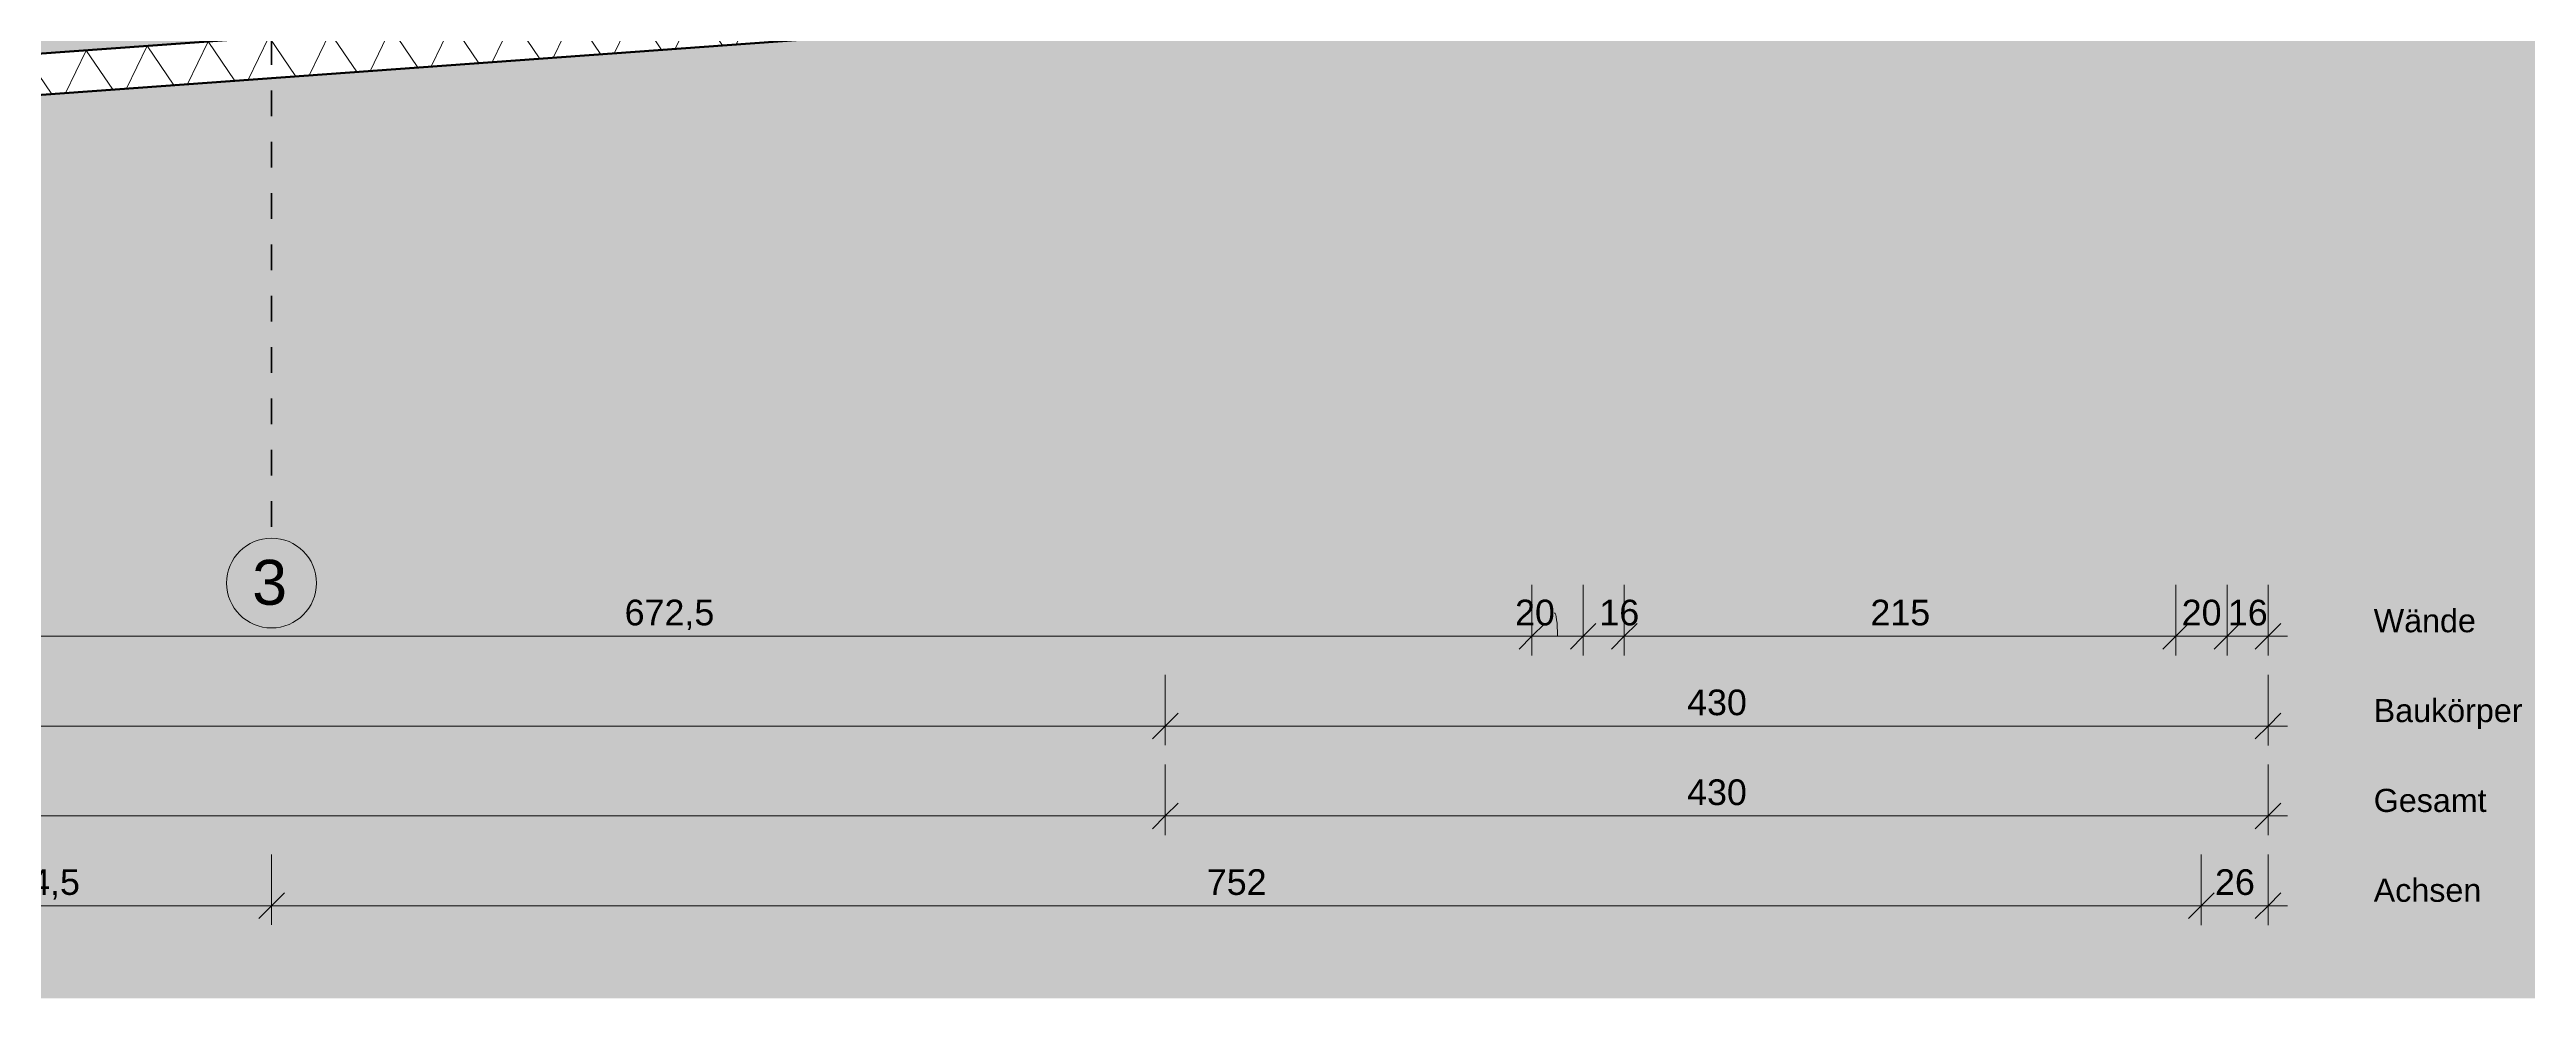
# Model space of a CAD drawing. Header units: metres. Extents: x -67.4 to -27.2, y 43.9 to 89.6.
# Drawn here: x -46 to -36.34, y 44.73 to 48.43 of the extents above; entities that cross this region are included whole.
import ezdxf

# ---------------------------------------------------------------- set-up
doc = ezdxf.new("R2010")
doc.units = ezdxf.units.M
doc.linetypes.add('Strich Punkt Mittel', pattern=[0.015875, 0.00635, -0.004763, 0, -0.004763])
for name, color, linetype, lineweight in [('A-DETL-GENF_', 92, 'Continuous', 13), ('A_2D', 7, 'Continuous', 13), ('A_Bemassung-50_', 4, 'Continuous', 9), ('A_Bemassung_', 4, 'Continuous', 9), ('A_Beschriftung_', 7, 'Continuous', 9), ('A_Grundstuecksgrenze', 5, 'Continuous', 70), ('A_Raster_', 1, 'Continuous', 9), ('A_Waende', 7, 'Continuous', 13), ('G-ANNO-REVC_', 71, 'Continuous', 9)]:
    doc.layers.add(name, color=color, linetype=linetype, lineweight=lineweight)
doc.styles.add('Arial_1', font='arial.ttf', dxfattribs={"height": 0.175})
doc.styles.add('Arial_5', font='arial.ttf', dxfattribs={"height": 0.1})
doc.styles.add('Arial_9', font='arial.ttf', dxfattribs={"height": 0.0018})
doc.dimstyles.new('WGA-Bemaßung', dxfattribs={"dimscale": 0.3048, "dimtxt": 0.102026, "dimasz": 0.328084, "dimexe": 0.246063, "dimexo": 0.0625, "dimgap": 0.04101, "dimtad": 1, "dimdec": 1, "dimlfac": 100, "dimrnd": 0.5, "dimdsep": 46, "dimtxsty": 'Arial_5', "dimblk1": 'OBLIQUE', "dimblk2": 'OBLIQUE', "dimsah": 1, "dimcen": 0.09, "dimdle": 0.246063, "dimazin": 2, "dimtfac": 1, "dimtdec": 4, "dimtix": 1, "dimtmove": 0, "dimatfit": 3, "dimfxl": 0.656168, "dimfxlon": 1, "dimtvp": 1, "dimtolj": 1, "dimtzin": 0, "dimarcsym": 2})
doc.dimstyles.new('WGA-Bemaßung_2', dxfattribs={"dimscale": 0.3048, "dimtxt": 0.102026, "dimasz": 0.328084, "dimexe": 0.246063, "dimexo": 0.0625, "dimgap": 0.04101, "dimtad": 1, "dimdec": 1, "dimlfac": 100, "dimrnd": 0.5, "dimdsep": 46, "dimtxsty": 'Arial_5', "dimblk1": 'OBLIQUE', "dimblk2": 'OBLIQUE', "dimsah": 1, "dimcen": 0.09, "dimdle": 0.246063, "dimazin": 2, "dimtfac": 1, "dimtdec": 4, "dimtix": 1, "dimtmove": 2, "dimatfit": 3, "dimfxl": 0.656168, "dimfxlon": 1, "dimtvp": 1, "dimtolj": 1, "dimtzin": 0, "dimarcsym": 2})
doc.dimstyles.new('WGA-Bemaßung_3', dxfattribs={"dimscale": 0.3048, "dimtxt": 0.102026, "dimasz": 0.328084, "dimexe": 0.246063, "dimexo": 0.0625, "dimgap": 0.04101, "dimtad": 1, "dimdec": 1, "dimlfac": 100, "dimrnd": 0.5, "dimdsep": 46, "dimtxsty": 'Arial_5', "dimblk1": 'OBLIQUE', "dimblk2": 'OBLIQUE', "dimsah": 1, "dimcen": 0.09, "dimdle": 0.246063, "dimazin": 2, "dimtfac": 1, "dimtdec": 4, "dimtix": 1, "dimtmove": 1, "dimatfit": 3, "dimfxl": 0.656168, "dimfxlon": 1, "dimtvp": 1, "dimtolj": 1, "dimtzin": 0, "dimarcsym": 2})

# ---------------------------------------------------------------- blocks, each defined once
blk = doc.blocks.new('Family - ___-3180367-263_PP_02OG_BT2')
at = {"layer": 'A_Grundstuecksgrenze'}
blk.add_line((-31.8179, 64.901), (-19.6942, 60.8437), dxfattribs=at)
blk = doc.blocks.new('Raster - BS_Achse-112124-263_PP_02OG_BT2')
at = {"layer": 'A_Beschriftung_'}
blk.add_circle((0, 0), 0.0035, dxfattribs=at)
blk = doc.blocks.new('DIMBLOCK8-263_PP_02OG_BT2')
at = {"layer": 'A_Bemassung-50_', "transparency": 16777216}
for p, q in [((-37.6096, 45.0945), (-37.6096, 45.2945)), ((-37.3491, 45.0945), (-37.3491, 45.2945)), ((-37.2741, 45.0945), (-37.6096, 45.0945)), ((-37.6096, 45.0945), (-37.6096, 45.0195)), ((-37.3491, 45.0945), (-37.3491, 45.0195))]:
    blk.add_line(p, q, dxfattribs=at)
at = {"layer": 'A_Bemassung-50_', "lineweight": 35, "transparency": 16777216}
for p, q in [((-37.6096, 45.0945), (-37.6596, 45.0445)), ((-37.6096, 45.0945), (-37.5596, 45.1445)), ((-37.3491, 45.0945), (-37.3991, 45.0445)), ((-37.3491, 45.0945), (-37.2991, 45.1445))]:
    blk.add_line(p, q, dxfattribs=at)
at = {"layer": 'A_Bemassung-50_', "color": 0, "transparency": 16777216, "insert": (-37.5562, 45.2368), "char_height": 0.1, "width": 0.184588, "attachment_point": 1, "rotation": 359.99828, "line_spacing_factor": 0.941778, "style": 'Arial_5'}
blk.add_mtext('26', dxfattribs=at)
blk = doc.blocks.new('_Oblique')
at = {"color": 0, "linetype": 'ByBlock', "lineweight": -2}
blk.add_line((-0.5, -0.5), (0.5, 0.5), dxfattribs=at)
blk = doc.blocks.new('DIMBLOCK9-263_PP_02OG_BT2')
at = {"layer": 'A_Bemassung-50_', "transparency": 16777216}
for p, q in [((-45.1313, 45.0947), (-45.1313, 45.2947)), ((-37.6096, 45.0945), (-37.6096, 45.2945)), ((-37.6096, 45.0945), (-45.1313, 45.0947)), ((-45.1313, 45.0947), (-45.1313, 45.0197)), ((-37.6096, 45.0945), (-37.6096, 45.0195))]:
    blk.add_line(p, q, dxfattribs=at)
at = {"layer": 'A_Bemassung-50_', "lineweight": 35, "transparency": 16777216}
for p, q in [((-45.1313, 45.0947), (-45.1813, 45.0447)), ((-45.1313, 45.0947), (-45.0813, 45.1447)), ((-37.6096, 45.0945), (-37.6596, 45.0445)), ((-37.6096, 45.0945), (-37.5596, 45.1445))]:
    blk.add_line(p, q, dxfattribs=at)
at = {"layer": 'A_Bemassung-50_', "color": 0, "transparency": 16777216, "insert": (-41.4858, 45.2369), "char_height": 0.1, "width": 0.276883, "attachment_point": 1, "rotation": 359.99828, "line_spacing_factor": 0.941778, "style": 'Arial_5'}
blk.add_mtext('752', dxfattribs=at)
blk = doc.blocks.new('DIMBLOCK10-263_PP_02OG_BT2')
at = {"layer": 'A_Bemassung-50_', "transparency": 16777216}
for p, q in [((-46.9771, 45.0947), (-46.9771, 45.2947)), ((-45.1313, 45.0947), (-45.1313, 45.2947)), ((-45.1313, 45.0947), (-46.9771, 45.0947)), ((-46.9771, 45.0947), (-46.9771, 45.0197)), ((-45.1313, 45.0947), (-45.1313, 45.0197))]:
    blk.add_line(p, q, dxfattribs=at)
at = {"layer": 'A_Bemassung-50_', "lineweight": 35, "transparency": 16777216}
for p, q in [((-46.9771, 45.0947), (-47.0271, 45.0448)), ((-46.9771, 45.0947), (-46.9271, 45.1447)), ((-45.1313, 45.0947), (-45.1813, 45.0447)), ((-45.1313, 45.0947), (-45.0813, 45.1447))]:
    blk.add_line(p, q, dxfattribs=at)
at = {"layer": 'A_Bemassung-50_', "color": 0, "transparency": 16777216, "insert": (-46.2277, 45.237), "char_height": 0.1, "width": 0.416266, "attachment_point": 1, "rotation": 359.99828, "line_spacing_factor": 0.941778, "style": 'Arial_5'}
blk.add_mtext('184,5', dxfattribs=at)
blk = doc.blocks.new('DIMBLOCK13-263_PP_02OG_BT2')
at = {"layer": 'A_Bemassung-50_', "transparency": 16777216}
for p, q in [((-41.6479, 45.4446), (-41.6479, 45.6446)), ((-37.3491, 45.4445), (-37.3491, 45.6445)), ((-37.2741, 45.4445), (-41.6479, 45.4446)), ((-41.6479, 45.4446), (-41.6479, 45.3696)), ((-37.3491, 45.4445), (-37.3491, 45.3695))]:
    blk.add_line(p, q, dxfattribs=at)
at = {"layer": 'A_Bemassung-50_', "lineweight": 35, "transparency": 16777216}
for p, q in [((-41.6479, 45.4446), (-41.5979, 45.4946)), ((-37.3491, 45.4445), (-37.2991, 45.4945)), ((-41.6479, 45.4446), (-41.6979, 45.3946)), ((-37.3491, 45.4445), (-37.3991, 45.3945))]:
    blk.add_line(p, q, dxfattribs=at)
at = {"layer": 'A_Bemassung-50_', "color": 0, "transparency": 16777216, "insert": (-39.6139, 45.5869), "char_height": 0.1, "width": 0.276883, "attachment_point": 1, "rotation": 359.99828, "line_spacing_factor": 0.941778, "style": 'Arial_5'}
blk.add_mtext('430', dxfattribs=at)
blk = doc.blocks.new('DIMBLOCK14-263_PP_02OG_BT2')
at = {"layer": 'A_Bemassung-50_', "transparency": 16777216}
for p, q in [((-54.2979, 45.445), (-54.2979, 45.645)), ((-41.6479, 45.4446), (-41.6479, 45.6446)), ((-41.6479, 45.4446), (-54.3729, 45.445)), ((-54.2979, 45.445), (-54.2979, 45.37)), ((-41.6479, 45.4446), (-41.6479, 45.3696))]:
    blk.add_line(p, q, dxfattribs=at)
at = {"layer": 'A_Bemassung-50_', "lineweight": 35, "transparency": 16777216}
for p, q in [((-54.2979, 45.445), (-54.2479, 45.495)), ((-41.6479, 45.4446), (-41.5979, 45.4946)), ((-54.2979, 45.445), (-54.3479, 45.395)), ((-41.6479, 45.4446), (-41.6979, 45.3946))]:
    blk.add_line(p, q, dxfattribs=at)
at = {"layer": 'A_Bemassung-50_', "color": 0, "transparency": 16777216, "insert": (-48.1267, 45.5871), "char_height": 0.1, "width": 0.369177, "attachment_point": 1, "rotation": 359.99828, "line_spacing_factor": 0.941778, "style": 'Arial_5'}
blk.add_mtext('1265', dxfattribs=at)
blk = doc.blocks.new('DIMBLOCK37-263_PP_02OG_BT2')
at = {"layer": 'A_Bemassung-50_', "transparency": 16777216}
for p, q in [((-41.6479, 45.7946), (-41.6479, 45.9946)), ((-37.3491, 45.7945), (-37.3491, 45.9945)), ((-37.2741, 45.7945), (-41.6479, 45.7946)), ((-41.6479, 45.7946), (-41.6479, 45.7196)), ((-37.3491, 45.7945), (-37.3491, 45.7195))]:
    blk.add_line(p, q, dxfattribs=at)
at = {"layer": 'A_Bemassung-50_', "lineweight": 35, "transparency": 16777216}
for p, q in [((-41.6479, 45.7946), (-41.6979, 45.7446)), ((-41.6479, 45.7946), (-41.5979, 45.8446)), ((-37.3491, 45.7945), (-37.3991, 45.7445)), ((-37.3491, 45.7945), (-37.2991, 45.8445))]:
    blk.add_line(p, q, dxfattribs=at)
at = {"layer": 'A_Bemassung-50_', "color": 0, "transparency": 16777216, "insert": (-39.6138, 45.9369), "char_height": 0.1, "width": 0.276883, "attachment_point": 1, "rotation": 359.99828, "line_spacing_factor": 0.941778, "style": 'Arial_5'}
blk.add_mtext('430', dxfattribs=at)
blk = doc.blocks.new('DIMBLOCK38-263_PP_02OG_BT2')
at = {"layer": 'A_Bemassung-50_', "transparency": 16777216}
for p, q in [((-54.2979, 45.795), (-54.2979, 45.995)), ((-41.6479, 45.7946), (-41.6479, 45.9946)), ((-41.6479, 45.7946), (-54.3729, 45.795)), ((-54.2979, 45.795), (-54.2979, 45.72)), ((-41.6479, 45.7946), (-41.6479, 45.7196))]:
    blk.add_line(p, q, dxfattribs=at)
at = {"layer": 'A_Bemassung-50_', "lineweight": 35, "transparency": 16777216}
for p, q in [((-54.2979, 45.795), (-54.3479, 45.745)), ((-54.2979, 45.795), (-54.2479, 45.845)), ((-41.6479, 45.7946), (-41.6979, 45.7446)), ((-41.6479, 45.7946), (-41.5979, 45.8446))]:
    blk.add_line(p, q, dxfattribs=at)
at = {"layer": 'A_Bemassung-50_', "color": 0, "transparency": 16777216, "insert": (-48.1267, 45.9371), "char_height": 0.1, "width": 0.369177, "attachment_point": 1, "rotation": 359.99828, "line_spacing_factor": 0.941778, "style": 'Arial_5'}
blk.add_mtext('1265', dxfattribs=at)
blk = doc.blocks.new('DIMBLOCK62-263_PP_02OG_BT2')
at = {"layer": 'A_Bemassung-50_', "transparency": 16777216}
for p, q in [((-37.509, 46.1445), (-37.509, 46.3445)), ((-37.349, 46.1445), (-37.349, 46.3445)), ((-37.274, 46.1445), (-37.509, 46.1445)), ((-37.509, 46.1445), (-37.509, 46.0695)), ((-37.349, 46.1445), (-37.349, 46.0695))]:
    blk.add_line(p, q, dxfattribs=at)
at = {"layer": 'A_Bemassung-50_', "lineweight": 35, "transparency": 16777216}
for p, q in [((-37.509, 46.1445), (-37.459, 46.1945)), ((-37.349, 46.1445), (-37.299, 46.1945)), ((-37.509, 46.1445), (-37.559, 46.0945)), ((-37.349, 46.1445), (-37.399, 46.0945))]:
    blk.add_line(p, q, dxfattribs=at)
at = {"layer": 'A_Bemassung-50_', "color": 0, "transparency": 16777216, "insert": (-37.506, 46.2868), "char_height": 0.1, "width": 0.184588, "attachment_point": 1, "rotation": 359.99828, "line_spacing_factor": 0.941778, "style": 'Arial_5'}
blk.add_mtext('16', dxfattribs=at)
blk = doc.blocks.new('DIMBLOCK63-263_PP_02OG_BT2')
at = {"layer": 'A_Bemassung-50_', "transparency": 16777216}
for p, q in [((-37.709, 46.1445), (-37.709, 46.3445)), ((-37.509, 46.1445), (-37.509, 46.3445)), ((-37.509, 46.1445), (-37.709, 46.1445)), ((-37.709, 46.1445), (-37.709, 46.0695)), ((-37.509, 46.1445), (-37.509, 46.0695))]:
    blk.add_line(p, q, dxfattribs=at)
at = {"layer": 'A_Bemassung-50_', "lineweight": 35, "transparency": 16777216}
for p, q in [((-37.709, 46.1445), (-37.659, 46.1945)), ((-37.509, 46.1445), (-37.459, 46.1945)), ((-37.709, 46.1445), (-37.759, 46.0945)), ((-37.509, 46.1445), (-37.559, 46.0945))]:
    blk.add_line(p, q, dxfattribs=at)
at = {"layer": 'A_Bemassung-50_', "color": 0, "transparency": 16777216, "insert": (-37.686, 46.2868), "char_height": 0.1, "width": 0.184588, "attachment_point": 1, "rotation": 359.99828, "line_spacing_factor": 0.941778, "style": 'Arial_5'}
blk.add_mtext('20', dxfattribs=at)
blk = doc.blocks.new('DIMBLOCK64-263_PP_02OG_BT2')
at = {"layer": 'A_Bemassung-50_', "transparency": 16777216}
for p, q in [((-39.8589, 46.1445), (-39.8589, 46.3445)), ((-37.709, 46.1445), (-37.709, 46.3445)), ((-37.709, 46.1445), (-39.8589, 46.1445)), ((-39.8589, 46.1445), (-39.8589, 46.0695)), ((-37.709, 46.1445), (-37.709, 46.0695))]:
    blk.add_line(p, q, dxfattribs=at)
at = {"layer": 'A_Bemassung-50_', "lineweight": 35, "transparency": 16777216}
for p, q in [((-39.8589, 46.1445), (-39.8089, 46.1945)), ((-37.709, 46.1445), (-37.659, 46.1945)), ((-39.8589, 46.1445), (-39.9089, 46.0945)), ((-37.709, 46.1445), (-37.759, 46.0945))]:
    blk.add_line(p, q, dxfattribs=at)
at = {"layer": 'A_Bemassung-50_', "color": 0, "transparency": 16777216, "insert": (-38.8993, 46.2868), "char_height": 0.1, "width": 0.276883, "attachment_point": 1, "rotation": 359.99828, "line_spacing_factor": 0.941778, "style": 'Arial_5'}
blk.add_mtext('215', dxfattribs=at)
blk = doc.blocks.new('DIMBLOCK65-263_PP_02OG_BT2')
at = {"layer": 'A_Bemassung-50_', "transparency": 16777216}
for p, q in [((-40.0189, 46.1445), (-40.0189, 46.3445)), ((-39.8589, 46.1445), (-39.8589, 46.3445)), ((-39.8589, 46.1445), (-40.0189, 46.1445)), ((-40.0189, 46.1445), (-40.0189, 46.0695)), ((-39.8589, 46.1445), (-39.8589, 46.0695))]:
    blk.add_line(p, q, dxfattribs=at)
at = {"layer": 'A_Bemassung-50_', "lineweight": 35, "transparency": 16777216}
for p, q in [((-40.0189, 46.1445), (-39.9689, 46.1945)), ((-39.8589, 46.1445), (-39.8089, 46.1945)), ((-40.0189, 46.1445), (-40.0689, 46.0945)), ((-39.8589, 46.1445), (-39.9089, 46.0945))]:
    blk.add_line(p, q, dxfattribs=at)
at = {"layer": 'A_Bemassung-50_', "color": 0, "transparency": 16777216, "insert": (-39.9558, 46.2869), "char_height": 0.1, "width": 0.184588, "attachment_point": 1, "rotation": 359.99828, "line_spacing_factor": 0.941778, "style": 'Arial_5'}
blk.add_mtext('16', dxfattribs=at)
blk = doc.blocks.new('DIMBLOCK66-263_PP_02OG_BT2')
at = {"layer": 'A_Bemassung-50_', "transparency": 16777216}
for p, q in [((-40.2189, 46.1445), (-40.2189, 46.3445)), ((-40.0189, 46.1445), (-40.0189, 46.3445)), ((-40.0189, 46.1445), (-40.2189, 46.1445)), ((-40.2189, 46.1445), (-40.2189, 46.0695)), ((-40.0189, 46.1445), (-40.0189, 46.0695))]:
    blk.add_line(p, q, dxfattribs=at)
at = {"layer": 'A_Bemassung-50_', "lineweight": 35, "transparency": 16777216}
for p, q in [((-40.2189, 46.1445), (-40.1689, 46.1945)), ((-40.0189, 46.1445), (-39.9689, 46.1945)), ((-40.2189, 46.1445), (-40.2689, 46.0945)), ((-40.0189, 46.1445), (-40.0689, 46.0945))]:
    blk.add_line(p, q, dxfattribs=at)
at = {"layer": 'A_Bemassung-50_', "transparency": 16777216}
blk.add_ellipse((-40.1306, 46.1445), major_axis=(0, 0.091), ratio=0.128603, start_param=4.712389, end_param=6.283185, dxfattribs=at)
at = {"layer": 'A_Bemassung-50_', "color": 0, "transparency": 16777216, "insert": (-40.2844, 46.2869), "char_height": 0.1, "width": 0.184588, "attachment_point": 1, "rotation": 359.99828, "line_spacing_factor": 0.941778, "style": 'Arial_5'}
blk.add_mtext('20', dxfattribs=at)
blk = doc.blocks.new('DIMBLOCK67-263_PP_02OG_BT2')
at = {"layer": 'A_Bemassung-50_', "transparency": 16777216}
for p, q in [((-46.9442, 46.1447), (-46.9442, 46.3447)), ((-40.2189, 46.1445), (-40.2189, 46.3445)), ((-40.2189, 46.1445), (-46.9442, 46.1447)), ((-46.9442, 46.1447), (-46.9442, 46.0697)), ((-40.2189, 46.1445), (-40.2189, 46.0695))]:
    blk.add_line(p, q, dxfattribs=at)
at = {"layer": 'A_Bemassung-50_', "lineweight": 35, "transparency": 16777216}
for p, q in [((-46.9442, 46.1447), (-46.8942, 46.1947)), ((-40.2189, 46.1445), (-40.1689, 46.1945)), ((-46.9442, 46.1447), (-46.9942, 46.0947)), ((-40.2189, 46.1445), (-40.2689, 46.0945))]:
    blk.add_line(p, q, dxfattribs=at)
at = {"layer": 'A_Bemassung-50_', "color": 0, "transparency": 16777216, "insert": (-43.755, 46.287), "char_height": 0.1, "width": 0.416266, "attachment_point": 1, "rotation": 359.99828, "line_spacing_factor": 0.941778, "style": 'Arial_5'}
blk.add_mtext('672,5', dxfattribs=at)
blk = doc.blocks.new('BS_Maßkette_AT_PP - unten oder rechts-9577582-263_PP_02OG_BT2')
at = {"layer": 'A_Beschriftung_', "char_height": 0.0018, "attachment_point": 1, "style": 'Arial_9'}
for s, insert, width in [('Wände', (-0.00023, -0.01379), 0.0096203), ('Baukörper', (-0.00023, -0.02079), 0.0137089), ('Gesamt', (-0.00023, -0.02779), 0.0102616), ('Achsen', (-0.00023, -0.03479), 0.0099409)]:
    blk.add_mtext(s, dxfattribs=dict(at, insert=insert, width=width))
blk = doc.blocks.new('Family - ___-11916771-263_PP_02OG_BT2')
at = {"layer": 'G-ANNO-REVC_'}
for centre, radius, start, end in [((-15.7292, 67.0717), 0.1583, 25.54969, 157.36), ((-15.4005, 66.9346), 0.277, 337.36, 132.15123), ((-16.0062, 66.8188), 0.34, 67.36, 222.15123), ((-14.9987, 66.767), 0.1583, 25.54969, 157.36), ((-14.67, 66.6299), 0.277, 337.36, 132.15123), ((-14.2682, 66.4623), 0.1583, 25.54969, 157.36), ((-16.1745, 66.4153), 0.1943, 115.54969, 247.36), ((-13.9394, 66.3252), 0.277, 337.36, 132.15123), ((-16.3802, 65.9221), 0.34, 67.36, 222.15123), ((-13.5376, 66.1576), 0.1583, 25.54969, 157.36), ((-13.2089, 66.0205), 0.277, 337.36, 132.15123), ((-13.028, 65.7345), 0.1943, 295.54969, 67.36), ((-16.5485, 65.5186), 0.1943, 115.54969, 247.36), ((-13.1963, 65.331), 0.34, 247.36, 42.15123), ((-16.7542, 65.0254), 0.34, 67.36, 222.15123), ((-13.402, 64.8378), 0.1943, 295.54969, 67.36), ((-16.9225, 64.6219), 0.1943, 115.54969, 247.36), ((-13.5703, 64.4343), 0.34, 247.36, 42.15123), ((-17.1282, 64.1287), 0.34, 67.36, 222.15123), ((-13.776, 63.9411), 0.1943, 295.54969, 67.36), ((-17.2965, 63.7252), 0.1943, 115.54969, 247.36), ((-13.9443, 63.5376), 0.34, 247.36, 42.15123), ((-17.5022, 63.232), 0.34, 67.36, 222.15123), ((-14.15, 63.0444), 0.1943, 295.54969, 67.36), ((-17.6705, 62.8285), 0.1943, 115.54969, 247.36), ((-14.3183, 62.6409), 0.34, 247.36, 42.15123), ((-17.8762, 62.3353), 0.34, 67.36, 222.15123), ((-14.524, 62.1477), 0.1943, 295.54969, 67.36), ((-18.0445, 61.9318), 0.1943, 115.54969, 247.36), ((-14.6923, 61.7442), 0.34, 247.36, 42.15123), ((-18.2502, 61.4386), 0.34, 67.36, 222.15123), ((-14.898, 61.2511), 0.1943, 295.54969, 67.36), ((-18.4185, 61.0351), 0.1943, 115.54969, 247.36), ((-15.0663, 60.8475), 0.34, 247.36, 42.15123), ((-18.2376, 60.7491), 0.277, 157.36, 312.15123), ((-17.9089, 60.612), 0.1583, 205.54969, 337.36), ((-17.5071, 60.4444), 0.277, 157.36, 312.15123), ((-15.272, 60.3544), 0.1943, 295.54969, 67.36), ((-17.1783, 60.3073), 0.1583, 205.54969, 337.36), ((-16.7765, 60.1397), 0.277, 157.36, 312.15123), ((-15.4403, 59.9508), 0.34, 247.36, 42.15123), ((-16.4478, 60.0026), 0.1583, 205.54969, 337.36), ((-16.046, 59.835), 0.277, 157.36, 312.15123), ((-15.7173, 59.6979), 0.1583, 205.54969, 337.36)]:
    blk.add_arc(centre, radius, start, end, dxfattribs=at)

msp = doc.modelspace()

# ---------------------------------------------------------------- hatches: boundary and pattern name
at = {"layer": 'A-DETL-GENF_'}
msp.add_hatch(color=253, dxfattribs=at).paths.add_polyline_path([(-41.6362, 44.7336), (-32.3013, 44.7336), (-32.3013, 52.5466), (-33.0402, 52.2443), (-41.5978, 48.5741), (-54.349, 47.6519), (-54.449, 47.6519), (-54.2379, 44.7336), (-41.6841, 44.7336)])
at = {"layer": 'A_Waende', "lineweight": 5}
h = msp.add_hatch(dxfattribs=at)
h.set_pattern_fill('FP_4', color=250, style=0, pattern_type=2)
h.set_pattern_definition([(45, (0, 0), (-0.08980256, 0.08980256), []), (45, (0.0898, 0), (-0.08980256, 0.08980256), [0.0635, -0.03175])])
h.paths.add_polyline_path([(-53.989, 47.8383), (-41.6362, 48.7318), (-41.6841, 48.9288), (-53.989, 48.0388), (-53.989, 47.8439)])
h = msp.add_hatch(dxfattribs=at)
h.set_pattern_fill('FP_2', color=250, angle=-157.36, style=0, pattern_type=2)
h.set_pattern_definition([(184.137, (-47.9932, 48.2723), (0.0148886, -0.205842), []), (244.137, (-47.9932, 48.2723), (0.1857, -0.090023), []), (304.137, (-47.9932, 48.2723), (0.1708203, 0.115815), [])])
h.paths.add_polyline_path([(-54.349, 47.6519), (-41.5978, 48.5741), (-41.6362, 48.7318), (-54.349, 47.8123), (-54.349, 47.6519)])

# ---------------------------------------------------------------- linework, layer by layer
at = {"layer": 'A_2D'}
msp.add_line((-41.5978, 48.5741), (-54.349, 47.6519), dxfattribs=at)
at = {"layer": 'A_Raster_', "linetype": 'Strich Punkt Mittel', "lineweight": 35}
msp.add_line((-45.1301, 85.8701), (-45.1313, 46.5268), dxfattribs=at)
at = {"layer": 'A_Waende', "color": 10, "lineweight": 50}
msp.add_line((-54.189, 47.8239), (-41.6362, 48.7318), dxfattribs=at)
at = {"layer": 'A_Waende', "color": 250, "lineweight": 5}
msp.add_line((-54.349, 47.6519), (-41.5978, 48.5741), dxfattribs=at)

# ---------------------------------------------------------------- block references
at = {"layer": 'A_Beschriftung_'}
for name, p, xscale, yscale, zscale, rotation in [('Raster - BS_Achse-112124-263_PP_02OG_BT2', (-45.1313, 46.3518), 49.99999999999998, 49.99999999999998, 49.99999999999998, 179.9982758785824), ('BS_Maßkette_AT_PP - unten oder rechts-9577582-263_PP_02OG_BT2', (-36.9261, 46.9396), 50, 50, 50, 359.998275878371)]:
    msp.add_blockref(name, p, dxfattribs=dict(at, xscale=xscale, yscale=yscale, zscale=zscale, rotation=rotation))
at = {"layer": 'A_Grundstuecksgrenze', "rotation": 22.64000000000043}
msp.add_blockref('Family - ___-3180367-263_PP_02OG_BT2', (0, 0), dxfattribs=at)
at = {"layer": 'G-ANNO-REVC_', "rotation": 22.64000000000043}
msp.add_blockref('Family - ___-11916771-263_PP_02OG_BT2', (0, 0), dxfattribs=at)

# ---------------------------------------------------------------- texts
at = {"layer": 'A_Beschriftung_', "insert": (-45.2066, 46.4422), "char_height": 0.175, "width": 0.168354, "attachment_point": 1, "style": 'Arial_1'}
msp.add_mtext('3', dxfattribs=at)

# ---------------------------------------------------------------- dimensions: what is measured, and where the dimension line sits
at = {"layer": 'A_Bemassung_'}
for base, p1, p2, override, picture, middle in [((-46.9442, 46.1447), (-40.2189, 46.3445), (-46.9442, 46.3447), {"dimpost": '<>', "dimfxl": 6.725242}, 'DIMBLOCK67-263_PP_02OG_BT2', (-43.5815, 46.2082)), ((-39.8589, 46.1445), (-37.709, 46.3445), (-39.8589, 46.3445), {"dimpost": '<>', "dimfxl": 2.149878}, 'DIMBLOCK64-263_PP_02OG_BT2', (-38.784, 46.2081)), ((-37.709, 46.1445), (-37.509, 46.3445), (-37.709, 46.3445), {"dimpost": '<>', "dimfxl": 0.2}, 'DIMBLOCK63-263_PP_02OG_BT2', (-37.609, 46.208)), ((-37.509, 46.1445), (-37.349, 46.3445), (-37.509, 46.3445), {"dimpost": '<>', "dimfxl": 0.16}, 'DIMBLOCK62-263_PP_02OG_BT2', (-37.429, 46.208)), ((-54.2979, 45.795), (-41.6479, 45.9946), (-54.2979, 45.995), {"dimpost": '<>', "dimfxl": 12.65}, 'DIMBLOCK38-263_PP_02OG_BT2', (-47.9729, 45.8583)), ((-41.6479, 45.7946), (-37.3491, 45.9945), (-41.6479, 45.9946), {"dimpost": '<>', "dimfxl": 4.298839}, 'DIMBLOCK37-263_PP_02OG_BT2', (-39.4985, 45.8581)), ((-54.2979, 45.445), (-41.6479, 45.6446), (-54.2979, 45.645), {"dimpost": '<>', "dimfxl": 12.65}, 'DIMBLOCK14-263_PP_02OG_BT2', (-47.9729, 45.5083)), ((-41.6479, 45.4446), (-37.3491, 45.6445), (-41.6479, 45.6446), {"dimpost": '<>', "dimfxl": 4.298839}, 'DIMBLOCK13-263_PP_02OG_BT2', (-39.4985, 45.5081)), ((-46.9771, 45.0947), (-45.1313, 45.2947), (-46.9771, 45.2947), {"dimpost": '<>', "dimfxl": 1.845804}, 'DIMBLOCK10-263_PP_02OG_BT2', (-46.0542, 45.1583)), ((-45.1313, 45.0947), (-37.6096, 45.2945), (-45.1313, 45.2947), {"dimpost": '<>', "dimfxl": 7.52176}, 'DIMBLOCK9-263_PP_02OG_BT2', (-41.3704, 45.1581)), ((-37.60957, 45.09447), (-37.34907, 45.29446), (-37.60956, 45.29447), {"dimpost": '<>', "dimfxl": 0.260491}, 'DIMBLOCK8-263_PP_02OG_BT2', (-37.47932, 45.15802))]:
    dim = msp.add_linear_dim(base=base, p1=p1, p2=p2, angle=359.99828, dimstyle='WGA-Bemaßung', override=override, dxfattribs=at)
    dim.commit()
    dim.dimension.update_dxf_attribs({"geometry": picture, "text_midpoint": middle})
dim = msp.add_linear_dim(base=(-40.2189, 46.1445), p1=(-40.0189, 46.3445), p2=(-40.2189, 46.3445), angle=359.99828, dimstyle='WGA-Bemaßung_3', override={"dimpost": '<>', "dimfxl": 0.2}, dxfattribs=at)
dim.commit()
dim.dimension.update_dxf_attribs({"geometry": 'DIMBLOCK66-263_PP_02OG_BT2', "text_midpoint": (-40.1922, 46.2202), "dimtype": 160})
dim = msp.add_linear_dim(base=(-40.0189, 46.1445), p1=(-39.8589, 46.3445), p2=(-40.0189, 46.3445), angle=359.99828, dimstyle='WGA-Bemaßung_2', override={"dimpost": '<>', "dimfxl": 0.16}, dxfattribs=at)
dim.commit()
dim.dimension.update_dxf_attribs({"geometry": 'DIMBLOCK65-263_PP_02OG_BT2', "text_midpoint": (-39.8635, 46.2202), "dimtype": 160, "text_rotation": 359.99828})

doc.saveas('drawing.dxf')
